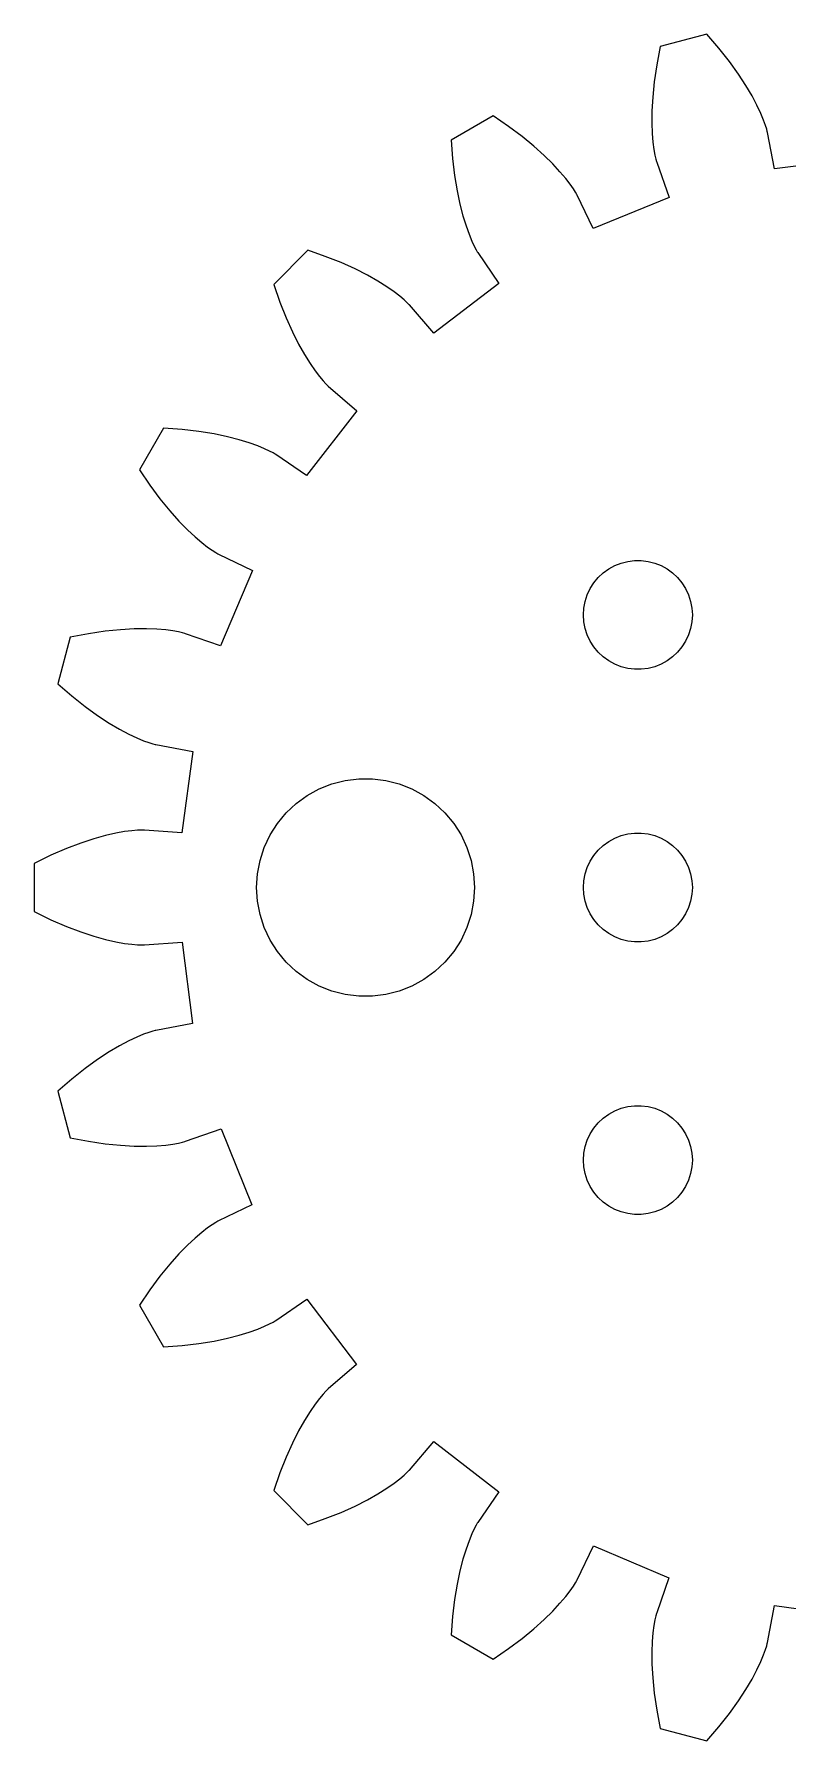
# Model space of a CAD drawing. Header units: metres. Extents: x -24 to 24, y 86 to 244.
# Drawn here: x -24.13 to -3.37, y 196.52 to 243.48 of the extents above; entities that cross this region are included whole.
import ezdxf

# ---------------------------------------------------------------- set-up
doc = ezdxf.new("R2010")
doc.units = ezdxf.units.M

msp = doc.modelspace()

# ---------------------------------------------------------------- linework, layer by layer
for p, q in [((-5.60429, 243.478), (-6.88533, 243.134)), ((-5.26854, 243.091), (-5.60429, 243.478)), ((-6.88533, 243.134), (-6.98279, 242.632)), ((-4.9785, 242.724), (-5.26854, 243.091)), ((-6.98279, 242.632), (-7.05064, 242.169)), ((-4.73155, 242.381), (-4.9785, 242.724)), ((-4.52492, 242.064), (-4.73155, 242.381)), ((-7.05064, 242.169), (-7.09277, 241.748)), ((-4.35561, 241.776), (-4.52492, 242.064)), ((-7.11319, 241.37), (-7.11589, 241.036)), ((-7.09277, 241.748), (-7.11319, 241.37)), ((-4.22044, 241.52), (-4.35561, 241.776)), ((-4.11612, 241.298), (-4.22044, 241.52)), ((-11.4898, 241.227), (-12.6383, 240.564)), ((-11.0654, 240.941), (-11.4898, 241.227)), ((-10.6904, 240.661), (-11.0654, 240.941)), ((-7.11589, 241.036), (-7.105, 240.747)), ((-4.03912, 241.113), (-4.11612, 241.298)), ((-3.98589, 240.967), (-4.03912, 241.113)), ((-3.95264, 240.861), (-3.98589, 240.967)), ((-12.6383, 240.564), (-12.6024, 240.053)), ((-10.3629, 240.394), (-10.6904, 240.661)), ((-7.105, 240.747), (-7.08455, 240.503)), ((-7.08455, 240.503), (-7.05875, 240.304)), ((-3.93558, 240.796), (-3.95264, 240.861)), ((-3.93077, 240.774), (-3.93558, 240.796)), ((-3.7406, 239.769), (-3.93077, 240.774)), ((-12.6024, 240.053), (-12.5482, 239.589)), ((-10.0813, 240.141), (-10.3629, 240.394)), ((-9.84322, 239.907), (-10.0813, 240.141)), ((-7.05875, 240.304), (-7.03162, 240.151)), ((-7.03162, 240.151), (-7.00729, 240.042)), ((-7.00729, 240.042), (-6.98979, 239.978)), ((-6.98979, 239.978), (-6.98308, 239.957)), ((-6.98308, 239.957), (-6.64108, 238.979)), ((-1.50261, 240.051), (-3.7406, 239.769)), ((-12.5482, 239.589), (-12.4799, 239.171)), ((-9.64644, 239.694), (-9.84322, 239.907)), ((-9.48831, 239.507), (-9.64644, 239.694)), ((-9.36607, 239.349), (-9.48831, 239.507)), ((-12.4799, 239.171), (-12.4018, 238.801)), ((-9.27673, 239.221), (-9.36607, 239.349)), ((-9.21712, 239.127), (-9.27673, 239.221)), ((-9.18393, 239.069), (-9.21712, 239.127)), ((-9.17366, 239.049), (-9.18393, 239.069)), ((-8.72983, 238.128), (-9.17366, 239.049)), ((-12.4018, 238.801), (-12.318, 238.478)), ((-6.64108, 238.979), (-8.72983, 238.128)), ((-12.318, 238.478), (-12.2326, 238.201)), ((-12.2326, 238.201), (-12.1497, 237.971)), ((-12.1497, 237.971), (-12.0734, 237.786)), ((-12.0734, 237.786), (-12.0075, 237.644)), ((-12.0075, 237.644), (-11.9559, 237.546)), ((-16.5923, 237.53), (-17.5301, 236.592)), ((-16.1082, 237.363), (-16.5923, 237.53)), ((-15.6737, 237.191), (-16.1082, 237.363)), ((-15.2881, 237.017), (-15.6737, 237.191)), ((-11.9559, 237.546), (-11.9223, 237.488)), ((-11.9223, 237.488), (-11.9103, 237.469)), ((-11.9103, 237.469), (-11.327, 236.614)), ((-14.9506, 236.845), (-15.2881, 237.017)), ((-14.66, 236.681), (-14.9506, 236.845)), ((-14.415, 236.527), (-14.66, 236.681)), ((-17.5301, 236.592), (-17.3631, 236.108)), ((-14.2139, 236.387), (-14.415, 236.527)), ((-14.0547, 236.265), (-14.2139, 236.387)), ((-13.9354, 236.165), (-14.0547, 236.265)), ((-11.327, 236.614), (-13.1241, 235.25)), ((-17.3631, 236.108), (-17.1906, 235.674)), ((-13.8535, 236.09), (-13.9354, 236.165)), ((-13.8064, 236.042), (-13.8535, 236.09)), ((-13.7914, 236.026), (-13.8064, 236.042)), ((-13.1241, 235.25), (-13.7914, 236.026)), ((-17.1906, 235.674), (-17.0166, 235.288)), ((-17.0166, 235.288), (-16.8453, 234.951)), ((-16.8453, 234.951), (-16.6807, 234.66)), ((-16.6807, 234.66), (-16.5267, 234.415)), ((-16.5267, 234.415), (-16.3869, 234.214)), ((-16.3869, 234.214), (-16.2652, 234.055)), ((-16.2652, 234.055), (-16.165, 233.935)), ((-16.165, 233.935), (-16.0896, 233.853)), ((-16.0896, 233.853), (-16.0423, 233.806)), ((-16.0423, 233.806), (-16.0258, 233.791)), ((-16.0258, 233.791), (-15.241, 233.116)), ((-15.241, 233.116), (-16.6241, 231.334)), ((-20.564, 232.638), (-21.2271, 231.49)), ((-20.0532, 232.602), (-20.564, 232.638)), ((-19.5889, 232.548), (-20.0532, 232.602)), ((-19.1714, 232.48), (-19.5889, 232.548)), ((-18.8011, 232.402), (-19.1714, 232.48)), ((-18.4778, 232.318), (-18.8011, 232.402)), ((-18.2013, 232.233), (-18.4778, 232.318)), ((-17.9708, 232.15), (-18.2013, 232.233)), ((-17.7856, 232.073), (-17.9708, 232.15)), ((-17.6444, 232.007), (-17.7856, 232.073)), ((-17.5457, 231.956), (-17.6444, 232.007)), ((-17.488, 231.922), (-17.5457, 231.956)), ((-17.4692, 231.91), (-17.488, 231.922)), ((-16.6241, 231.334), (-17.4692, 231.91)), ((-21.2271, 231.49), (-20.9406, 231.065)), ((-20.9406, 231.065), (-20.6615, 230.69)), ((-20.6615, 230.69), (-20.3936, 230.363)), ((-20.3936, 230.363), (-20.1408, 230.081)), ((-20.1408, 230.081), (-19.9066, 229.843)), ((-19.9066, 229.843), (-19.6944, 229.646)), ((-19.6944, 229.646), (-19.5074, 229.488)), ((-19.5074, 229.488), (-19.3486, 229.366)), ((-19.3486, 229.366), (-19.2209, 229.277)), ((-19.2209, 229.277), (-19.1269, 229.217)), ((-19.1269, 229.217), (-19.069, 229.184)), ((-19.069, 229.184), (-19.0492, 229.174)), ((-19.0492, 229.174), (-18.1163, 228.724)), ((-18.1163, 228.724), (-18.9911, 226.645)), ((-8.45613, 228.656), (-8.30373, 228.766)), ((-8.30373, 228.766), (-8.13866, 228.857)), ((-8.13866, 228.857), (-7.96352, 228.927)), ((-7.96352, 228.927), (-7.78107, 228.973)), ((-7.78107, 228.973), (-7.59418, 228.997)), ((-7.59418, 228.997), (-7.40581, 228.997)), ((-7.40581, 228.997), (-7.21892, 228.973)), ((-7.21892, 228.973), (-7.03647, 228.927)), ((-7.03647, 228.927), (-6.86133, 228.857)), ((-6.86133, 228.857), (-6.69626, 228.766)), ((-6.69626, 228.766), (-6.54385, 228.656)), ((-8.89465, 228.052), (-8.81445, 228.223)), ((-8.81445, 228.223), (-8.71352, 228.382)), ((-8.71352, 228.382), (-8.59344, 228.527)), ((-8.59344, 228.527), (-8.45613, 228.656)), ((-6.54385, 228.656), (-6.40654, 228.527)), ((-6.40654, 228.527), (-6.28647, 228.382)), ((-6.28647, 228.382), (-6.18553, 228.223)), ((-6.18553, 228.223), (-6.10533, 228.052)), ((-8.98816, 227.688), (-8.95287, 227.873)), ((-8.95287, 227.873), (-8.89465, 228.052)), ((-6.10533, 228.052), (-6.04712, 227.873)), ((-6.04712, 227.873), (-6.01183, 227.688)), ((-9, 227.5), (-8.98816, 227.688)), ((-8.98816, 227.312), (-9, 227.5)), ((-8.95287, 227.127), (-8.98816, 227.312)), ((-6.01183, 227.312), (-6.04712, 227.127)), ((-6.01183, 227.688), (-6, 227.5)), ((-6, 227.5), (-6.01183, 227.312)), ((-23.1344, 226.885), (-23.4776, 225.604)), ((-22.6317, 226.983), (-23.1344, 226.885)), ((-22.1691, 227.051), (-22.6317, 226.983)), ((-21.7482, 227.093), (-22.1691, 227.051)), ((-21.3703, 227.113), (-21.7482, 227.093)), ((-21.0363, 227.116), (-21.3703, 227.113)), ((-20.7471, 227.105), (-21.0363, 227.116)), ((-20.5031, 227.085), (-20.7471, 227.105)), ((-20.3044, 227.059), (-20.5031, 227.085)), ((-20.1509, 227.032), (-20.3044, 227.059)), ((-20.0423, 227.007), (-20.1509, 227.032)), ((-19.9778, 226.99), (-20.0423, 227.007)), ((-19.9566, 226.983), (-19.9778, 226.99)), ((-18.9911, 226.645), (-19.9566, 226.983)), ((-8.89465, 226.948), (-8.95287, 227.127)), ((-8.81445, 226.777), (-8.89465, 226.948)), ((-6.10533, 226.948), (-6.18553, 226.777)), ((-6.04712, 227.127), (-6.10533, 226.948)), ((-8.71352, 226.618), (-8.81445, 226.777)), ((-8.59344, 226.473), (-8.71352, 226.618)), ((-8.45613, 226.344), (-8.59344, 226.473)), ((-8.30373, 226.234), (-8.45613, 226.344)), ((-6.54385, 226.344), (-6.69626, 226.234)), ((-6.40654, 226.473), (-6.54385, 226.344)), ((-6.28647, 226.618), (-6.40654, 226.473)), ((-6.18553, 226.777), (-6.28647, 226.618)), ((-8.13866, 226.143), (-8.30373, 226.234)), ((-7.96352, 226.073), (-8.13866, 226.143)), ((-7.78107, 226.027), (-7.96352, 226.073)), ((-7.59418, 226.003), (-7.78107, 226.027)), ((-7.40581, 226.003), (-7.59418, 226.003)), ((-7.21892, 226.027), (-7.40581, 226.003)), ((-7.03647, 226.073), (-7.21892, 226.027)), ((-6.86133, 226.143), (-7.03647, 226.073)), ((-6.69626, 226.234), (-6.86133, 226.143)), ((-23.4776, 225.604), (-23.091, 225.269)), ((-23.091, 225.269), (-22.7243, 224.979)), ((-22.7243, 224.979), (-22.3809, 224.732)), ((-22.3809, 224.732), (-22.0638, 224.525)), ((-22.0638, 224.525), (-21.7759, 224.356)), ((-21.7759, 224.356), (-21.52, 224.22)), ((-21.52, 224.22), (-21.2985, 224.116)), ((-21.2985, 224.116), (-21.1135, 224.039)), ((-21.1135, 224.039), (-20.967, 223.986)), ((-20.967, 223.986), (-20.8608, 223.953)), ((-20.8608, 223.953), (-20.7962, 223.936)), ((-20.7962, 223.936), (-20.7745, 223.931)), ((-20.7745, 223.931), (-19.757, 223.738)), ((-19.757, 223.738), (-20.0639, 221.504)), ((-16.6075, 222.533), (-16.2773, 222.714)), ((-16.2773, 222.714), (-15.927, 222.853)), ((-15.927, 222.853), (-15.5621, 222.947)), ((-15.5621, 222.947), (-15.1884, 222.994)), ((-15.1884, 222.994), (-14.8116, 222.994)), ((-14.8116, 222.994), (-14.4379, 222.947)), ((-14.4379, 222.947), (-14.0729, 222.853)), ((-14.0729, 222.853), (-13.7227, 222.714)), ((-13.7227, 222.714), (-13.3925, 222.533)), ((-17.1869, 222.054), (-16.9123, 222.312)), ((-16.9123, 222.312), (-16.6075, 222.533)), ((-13.3925, 222.533), (-13.0877, 222.312)), ((-13.0877, 222.312), (-12.8131, 222.054)), ((-17.6289, 221.445), (-17.427, 221.763)), ((-17.427, 221.763), (-17.1869, 222.054)), ((-12.8131, 222.054), (-12.5729, 221.763)), ((-12.5729, 221.763), (-12.3711, 221.445)), ((-22.8429, 221.222), (-23.2385, 221.073)), ((-22.4831, 221.34), (-22.8429, 221.222)), ((-22.1613, 221.429), (-22.4831, 221.34)), ((-21.8791, 221.493), (-22.1613, 221.429)), ((-21.6381, 221.537), (-21.8791, 221.493)), ((-21.4395, 221.563), (-21.6381, 221.537)), ((-21.2842, 221.577), (-21.4395, 221.563)), ((-21.173, 221.581), (-21.2842, 221.577)), ((-21.1062, 221.581), (-21.173, 221.581)), ((-21.084, 221.58), (-21.1062, 221.581)), ((-20.0639, 221.504), (-21.084, 221.58)), ((-17.7893, 221.104), (-17.6289, 221.445)), ((-12.3711, 221.445), (-12.2107, 221.104)), ((-8.45613, 221.156), (-8.30373, 221.266)), ((-8.30373, 221.266), (-8.13866, 221.357)), ((-8.13866, 221.357), (-7.96352, 221.427)), ((-7.96352, 221.427), (-7.78107, 221.473)), ((-7.78107, 221.473), (-7.59418, 221.497)), ((-7.59418, 221.497), (-7.40581, 221.497)), ((-7.40581, 221.497), (-7.21892, 221.473)), ((-7.21892, 221.473), (-7.03647, 221.427)), ((-7.03647, 221.427), (-6.86133, 221.357)), ((-6.86133, 221.357), (-6.69626, 221.266)), ((-6.69626, 221.266), (-6.54385, 221.156)), ((-23.6678, 220.887), (-24.1281, 220.663)), ((-23.2385, 221.073), (-23.6678, 220.887)), ((-17.9763, 220.376), (-17.9057, 220.746)), ((-17.9057, 220.746), (-17.7893, 221.104)), ((-12.2107, 221.104), (-12.0942, 220.746)), ((-12.0942, 220.746), (-12.0237, 220.376)), ((-8.89465, 220.552), (-8.81445, 220.723)), ((-8.81445, 220.723), (-8.71352, 220.882)), ((-8.71352, 220.882), (-8.59344, 221.027)), ((-8.59344, 221.027), (-8.45613, 221.156)), ((-6.54385, 221.156), (-6.40654, 221.027)), ((-6.40654, 221.027), (-6.28647, 220.882)), ((-6.28647, 220.882), (-6.18553, 220.723)), ((-6.18553, 220.723), (-6.10533, 220.552)), ((-24.1281, 220.663), (-24.1281, 219.337)), ((-18, 220), (-17.9763, 220.376)), ((-12.0237, 220.376), (-12, 220)), ((-8.98816, 220.188), (-8.95287, 220.373)), ((-8.95287, 220.373), (-8.89465, 220.552)), ((-6.10533, 220.552), (-6.04712, 220.373)), ((-6.04712, 220.373), (-6.01183, 220.188)), ((-17.9763, 219.624), (-18, 220)), ((-12, 220), (-12.0237, 219.624)), ((-9, 220), (-8.98816, 220.188)), ((-8.98816, 219.812), (-9, 220)), ((-8.95287, 219.627), (-8.98816, 219.812)), ((-6.01183, 219.812), (-6.04712, 219.627)), ((-6.01183, 220.188), (-6, 220)), ((-6, 220), (-6.01183, 219.812)), ((-24.1281, 219.337), (-23.6678, 219.113)), ((-17.9057, 219.254), (-17.9763, 219.624)), ((-12.0237, 219.624), (-12.0942, 219.254)), ((-8.89465, 219.448), (-8.95287, 219.627)), ((-8.81445, 219.277), (-8.89465, 219.448)), ((-6.10533, 219.448), (-6.18553, 219.277)), ((-6.04712, 219.627), (-6.10533, 219.448)), ((-23.6678, 219.113), (-23.2385, 218.927)), ((-23.2385, 218.927), (-22.8429, 218.778)), ((-17.7893, 218.896), (-17.9057, 219.254)), ((-17.6289, 218.555), (-17.7893, 218.896)), ((-12.2107, 218.896), (-12.3711, 218.555)), ((-12.0942, 219.254), (-12.2107, 218.896)), ((-8.71352, 219.118), (-8.81445, 219.277)), ((-8.59344, 218.973), (-8.71352, 219.118)), ((-8.45613, 218.844), (-8.59344, 218.973)), ((-8.30373, 218.734), (-8.45613, 218.844)), ((-6.54385, 218.844), (-6.69626, 218.734)), ((-6.40654, 218.973), (-6.54385, 218.844)), ((-6.28647, 219.118), (-6.40654, 218.973)), ((-6.18553, 219.277), (-6.28647, 219.118)), ((-22.8429, 218.778), (-22.4831, 218.66)), ((-22.4831, 218.66), (-22.1613, 218.571)), ((-22.1613, 218.571), (-21.8791, 218.507)), ((-21.8791, 218.507), (-21.6381, 218.463)), ((-21.6381, 218.463), (-21.4395, 218.437)), ((-21.4395, 218.437), (-21.2842, 218.423)), ((-21.2842, 218.423), (-21.173, 218.419)), ((-21.173, 218.419), (-21.1062, 218.419)), ((-21.1062, 218.419), (-21.084, 218.42)), ((-21.084, 218.42), (-20.0514, 218.497)), ((-20.0514, 218.497), (-19.7694, 216.259)), ((-17.427, 218.237), (-17.6289, 218.555)), ((-12.3711, 218.555), (-12.5729, 218.237)), ((-8.13866, 218.643), (-8.30373, 218.734)), ((-7.96352, 218.573), (-8.13866, 218.643)), ((-7.78107, 218.527), (-7.96352, 218.573)), ((-7.59418, 218.503), (-7.78107, 218.527)), ((-7.40581, 218.503), (-7.59418, 218.503)), ((-7.21892, 218.527), (-7.40581, 218.503)), ((-7.03647, 218.573), (-7.21892, 218.527)), ((-6.86133, 218.643), (-7.03647, 218.573)), ((-6.69626, 218.734), (-6.86133, 218.643)), ((-17.1869, 217.946), (-17.427, 218.237)), ((-16.9123, 217.688), (-17.1869, 217.946)), ((-12.8131, 217.946), (-13.0877, 217.688)), ((-12.5729, 218.237), (-12.8131, 217.946)), ((-16.6075, 217.467), (-16.9123, 217.688)), ((-16.2773, 217.286), (-16.6075, 217.467)), ((-13.3925, 217.467), (-13.7227, 217.286)), ((-13.0877, 217.688), (-13.3925, 217.467)), ((-15.927, 217.147), (-16.2773, 217.286)), ((-15.5621, 217.053), (-15.927, 217.147)), ((-15.1884, 217.006), (-15.5621, 217.053)), ((-14.8116, 217.006), (-15.1884, 217.006)), ((-14.4379, 217.053), (-14.8116, 217.006)), ((-14.0729, 217.147), (-14.4379, 217.053)), ((-13.7227, 217.286), (-14.0729, 217.147)), ((-20.967, 216.014), (-21.1135, 215.961)), ((-20.8608, 216.047), (-20.967, 216.014)), ((-20.7962, 216.064), (-20.8608, 216.047)), ((-20.7745, 216.069), (-20.7962, 216.064)), ((-19.7694, 216.259), (-20.7745, 216.069)), ((-21.7759, 215.644), (-22.0638, 215.475)), ((-21.52, 215.78), (-21.7759, 215.644)), ((-21.2985, 215.884), (-21.52, 215.78)), ((-21.1135, 215.961), (-21.2985, 215.884)), ((-22.3809, 215.268), (-22.7243, 215.021)), ((-22.0638, 215.475), (-22.3809, 215.268)), ((-23.091, 214.731), (-23.4776, 214.396)), ((-22.7243, 215.021), (-23.091, 214.731)), ((-23.4776, 214.396), (-23.1344, 213.115)), ((-8.59344, 213.527), (-8.45613, 213.656)), ((-8.45613, 213.656), (-8.30373, 213.766)), ((-8.30373, 213.766), (-8.13866, 213.857)), ((-8.13866, 213.857), (-7.96352, 213.927)), ((-7.96352, 213.927), (-7.78107, 213.973)), ((-7.78107, 213.973), (-7.59418, 213.997)), ((-7.59418, 213.997), (-7.40581, 213.997)), ((-7.40581, 213.997), (-7.21892, 213.973)), ((-7.21892, 213.973), (-7.03647, 213.927)), ((-7.03647, 213.927), (-6.86133, 213.857)), ((-6.86133, 213.857), (-6.69626, 213.766)), ((-6.69626, 213.766), (-6.54385, 213.656)), ((-6.54385, 213.656), (-6.40654, 213.527)), ((-19.9566, 213.017), (-18.9792, 213.359)), ((-18.9792, 213.359), (-18.1276, 211.27)), ((-8.89465, 213.052), (-8.81445, 213.223)), ((-8.81445, 213.223), (-8.71352, 213.382)), ((-8.71352, 213.382), (-8.59344, 213.527)), ((-6.40654, 213.527), (-6.28647, 213.382)), ((-6.28647, 213.382), (-6.18553, 213.223)), ((-6.18553, 213.223), (-6.10533, 213.052)), ((-23.1344, 213.115), (-22.6317, 213.017)), ((-22.6317, 213.017), (-22.1691, 212.949)), ((-22.1691, 212.949), (-21.7482, 212.907)), ((-21.7482, 212.907), (-21.3703, 212.887)), ((-21.3703, 212.887), (-21.0363, 212.884)), ((-21.0363, 212.884), (-20.7471, 212.895)), ((-20.7471, 212.895), (-20.5031, 212.915)), ((-20.5031, 212.915), (-20.3044, 212.941)), ((-20.3044, 212.941), (-20.1509, 212.968)), ((-20.1509, 212.968), (-20.0423, 212.993)), ((-20.0423, 212.993), (-19.9778, 213.01)), ((-19.9778, 213.01), (-19.9566, 213.017)), ((-8.98816, 212.688), (-8.95287, 212.873)), ((-8.95287, 212.873), (-8.89465, 213.052)), ((-6.10533, 213.052), (-6.04712, 212.873)), ((-6.04712, 212.873), (-6.01183, 212.688)), ((-9, 212.5), (-8.98816, 212.688)), ((-8.98816, 212.312), (-9, 212.5)), ((-8.95287, 212.127), (-8.98816, 212.312)), ((-6.01183, 212.312), (-6.04712, 212.127)), ((-6.01183, 212.688), (-6, 212.5)), ((-6, 212.5), (-6.01183, 212.312)), ((-8.89465, 211.948), (-8.95287, 212.127)), ((-8.81445, 211.777), (-8.89465, 211.948)), ((-8.71352, 211.618), (-8.81445, 211.777)), ((-6.18553, 211.777), (-6.28647, 211.618)), ((-6.10533, 211.948), (-6.18553, 211.777)), ((-6.04712, 212.127), (-6.10533, 211.948)), ((-8.59344, 211.473), (-8.71352, 211.618)), ((-8.45613, 211.344), (-8.59344, 211.473)), ((-8.30373, 211.234), (-8.45613, 211.344)), ((-6.54385, 211.344), (-6.69626, 211.234)), ((-6.40654, 211.473), (-6.54385, 211.344)), ((-6.28647, 211.618), (-6.40654, 211.473)), ((-18.1276, 211.27), (-19.0492, 210.826)), ((-8.13866, 211.143), (-8.30373, 211.234)), ((-7.96352, 211.073), (-8.13866, 211.143)), ((-7.78107, 211.027), (-7.96352, 211.073)), ((-7.59418, 211.003), (-7.78107, 211.027)), ((-7.40581, 211.003), (-7.59418, 211.003)), ((-7.21892, 211.027), (-7.40581, 211.003)), ((-7.03647, 211.073), (-7.21892, 211.027)), ((-6.86133, 211.143), (-7.03647, 211.073)), ((-6.69626, 211.234), (-6.86133, 211.143)), ((-19.5074, 210.512), (-19.6944, 210.354)), ((-19.3486, 210.634), (-19.5074, 210.512)), ((-19.2209, 210.723), (-19.3486, 210.634)), ((-19.1269, 210.783), (-19.2209, 210.723)), ((-19.069, 210.816), (-19.1269, 210.783)), ((-19.0492, 210.826), (-19.069, 210.816)), ((-20.1408, 209.919), (-20.3936, 209.637)), ((-19.9066, 210.157), (-20.1408, 209.919)), ((-19.6944, 210.354), (-19.9066, 210.157)), ((-20.3936, 209.637), (-20.6615, 209.31)), ((-20.6615, 209.31), (-20.9406, 208.935)), ((-20.9406, 208.935), (-21.2271, 208.51)), ((-21.2271, 208.51), (-20.564, 207.362)), ((-17.4692, 208.09), (-16.6137, 208.673)), ((-16.6137, 208.673), (-15.2505, 206.876)), ((-17.6444, 207.993), (-17.5457, 208.044)), ((-17.5457, 208.044), (-17.488, 208.078)), ((-17.488, 208.078), (-17.4692, 208.09)), ((-19.1714, 207.52), (-18.8011, 207.598)), ((-18.8011, 207.598), (-18.4778, 207.682)), ((-18.4778, 207.682), (-18.2013, 207.767)), ((-18.2013, 207.767), (-17.9708, 207.85)), ((-17.9708, 207.85), (-17.7856, 207.927)), ((-17.7856, 207.927), (-17.6444, 207.993)), ((-20.564, 207.362), (-20.0532, 207.398)), ((-20.0532, 207.398), (-19.5889, 207.452)), ((-19.5889, 207.452), (-19.1714, 207.52)), ((-15.2505, 206.876), (-16.0258, 206.209)), ((-16.0896, 206.147), (-16.165, 206.065)), ((-16.0423, 206.194), (-16.0896, 206.147)), ((-16.0258, 206.209), (-16.0423, 206.194)), ((-16.3869, 205.786), (-16.5267, 205.585)), ((-16.2652, 205.945), (-16.3869, 205.786)), ((-16.165, 206.065), (-16.2652, 205.945)), ((-16.6807, 205.34), (-16.8453, 205.049)), ((-16.5267, 205.585), (-16.6807, 205.34)), ((-16.8453, 205.049), (-17.0166, 204.712)), ((-13.7914, 203.974), (-13.116, 204.759)), ((-13.116, 204.759), (-11.334, 203.376)), ((-17.1906, 204.326), (-17.3631, 203.892)), ((-17.0166, 204.712), (-17.1906, 204.326)), ((-17.3631, 203.892), (-17.5301, 203.408)), ((-14.0547, 203.735), (-13.9354, 203.835)), ((-13.9354, 203.835), (-13.8535, 203.91)), ((-13.8535, 203.91), (-13.8064, 203.958)), ((-13.8064, 203.958), (-13.7914, 203.974)), ((-17.5301, 203.408), (-16.5923, 202.47)), ((-14.66, 203.319), (-14.415, 203.473)), ((-14.415, 203.473), (-14.2139, 203.613)), ((-14.2139, 203.613), (-14.0547, 203.735)), ((-11.334, 203.376), (-11.9103, 202.531)), ((-15.6737, 202.809), (-15.2881, 202.983)), ((-15.2881, 202.983), (-14.9506, 203.155)), ((-14.9506, 203.155), (-14.66, 203.319)), ((-16.5923, 202.47), (-16.1082, 202.637)), ((-16.1082, 202.637), (-15.6737, 202.809)), ((-11.9559, 202.454), (-12.0075, 202.356)), ((-11.9223, 202.512), (-11.9559, 202.454)), ((-11.9103, 202.531), (-11.9223, 202.512)), ((-12.1497, 202.029), (-12.2326, 201.799)), ((-12.0734, 202.214), (-12.1497, 202.029)), ((-12.0075, 202.356), (-12.0734, 202.214)), ((-12.318, 201.522), (-12.4018, 201.199)), ((-12.2326, 201.799), (-12.318, 201.522)), ((-9.17366, 200.951), (-8.72438, 201.884)), ((-8.72438, 201.884), (-6.64522, 201.009)), ((-12.4018, 201.199), (-12.4799, 200.829)), ((-6.64522, 201.009), (-6.98308, 200.043)), ((-12.4799, 200.829), (-12.5482, 200.411)), ((-9.48831, 200.493), (-9.36607, 200.651)), ((-9.36607, 200.651), (-9.27673, 200.779)), ((-9.27673, 200.779), (-9.21712, 200.873)), ((-9.21712, 200.873), (-9.18393, 200.931)), ((-9.18393, 200.931), (-9.17366, 200.951)), ((-12.5482, 200.411), (-12.6024, 199.947)), ((-10.0813, 199.859), (-9.84322, 200.093)), ((-9.84322, 200.093), (-9.64644, 200.306)), ((-9.64644, 200.306), (-9.48831, 200.493)), ((-6.98308, 200.043), (-6.98979, 200.022)), ((-3.93077, 199.226), (-3.73827, 200.243)), ((-3.73827, 200.243), (-1.50354, 199.936)), ((-12.6024, 199.947), (-12.6383, 199.436)), ((-10.6904, 199.339), (-10.3629, 199.606)), ((-10.3629, 199.606), (-10.0813, 199.859)), ((-7.05875, 199.696), (-7.08455, 199.497)), ((-7.03162, 199.849), (-7.05875, 199.696)), ((-7.00729, 199.958), (-7.03162, 199.849)), ((-6.98979, 200.022), (-7.00729, 199.958)), ((-12.6383, 199.436), (-11.4898, 198.773)), ((-11.0654, 199.059), (-10.6904, 199.339)), ((-7.105, 199.253), (-7.11589, 198.964)), ((-7.08455, 199.497), (-7.105, 199.253)), ((-3.98589, 199.033), (-3.95264, 199.139)), ((-3.95264, 199.139), (-3.93558, 199.204)), ((-3.93558, 199.204), (-3.93077, 199.226)), ((-11.4898, 198.773), (-11.0654, 199.059)), ((-7.11589, 198.964), (-7.11319, 198.63)), ((-7.11319, 198.63), (-7.09277, 198.252)), ((-4.22044, 198.48), (-4.11612, 198.702)), ((-4.11612, 198.702), (-4.03912, 198.887)), ((-4.03912, 198.887), (-3.98589, 199.033)), ((-7.09277, 198.252), (-7.05064, 197.831)), ((-4.52492, 197.936), (-4.35561, 198.224)), ((-4.35561, 198.224), (-4.22044, 198.48)), ((-7.05064, 197.831), (-6.98279, 197.368)), ((-4.73155, 197.619), (-4.52492, 197.936)), ((-6.98279, 197.368), (-6.88533, 196.866)), ((-5.26854, 196.909), (-4.9785, 197.276)), ((-4.9785, 197.276), (-4.73155, 197.619)), ((-6.88533, 196.866), (-5.60429, 196.522)), ((-5.60429, 196.522), (-5.26854, 196.909))]:
    msp.add_line(p, q)

doc.saveas('drawing.dxf')
